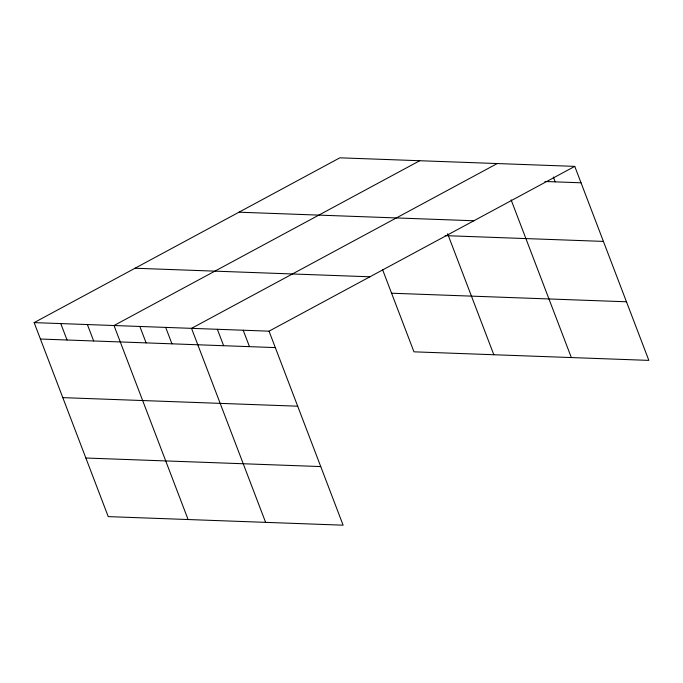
<?xml version="1.0" encoding="UTF-8"?>
<svg xmlns="http://www.w3.org/2000/svg" width="683" height="683" viewBox="0 0 683 683"><rect width="100%" height="100%" fill="white"/><g stroke="black" fill="none" stroke-linecap="round" stroke-linejoin="round"><path stroke-width="1.02" d="M34.15 322.615L269.042 331.17L343.122 525.184L108.238 516.621L34.15 322.615L339.878 157.816L574.762 166.379L648.85 360.385L413.958 351.83L382.506 269.469M419.738 160.727L114.01 325.526L188.098 519.532M497.25 163.553L191.53 328.352L265.61 522.358M269.042 331.17L574.762 166.379M544.863 181.482L581.037 182.796M238.982 212.2L473.874 220.763M445.188 235.635L603.413 241.406M135.038 268.231L369.93 276.794M391.581 293.22L626.473 301.784M40.417 339.033L275.309 347.596M62.802 397.634L297.694 406.197M85.853 458.02L320.745 466.574M553.35 177.025L555.194 181.857M511.106 199.837L571.338 357.559M447.63 233.765L493.826 354.742M243.199 330.231L249.474 346.648M217.365 329.291L223.631 345.709M165.687 327.405L171.962 343.831M139.853 326.465L146.119 342.883M87.39 324.553L93.665 340.971M60.77 323.58L67.045 340.006"/></g></svg>
